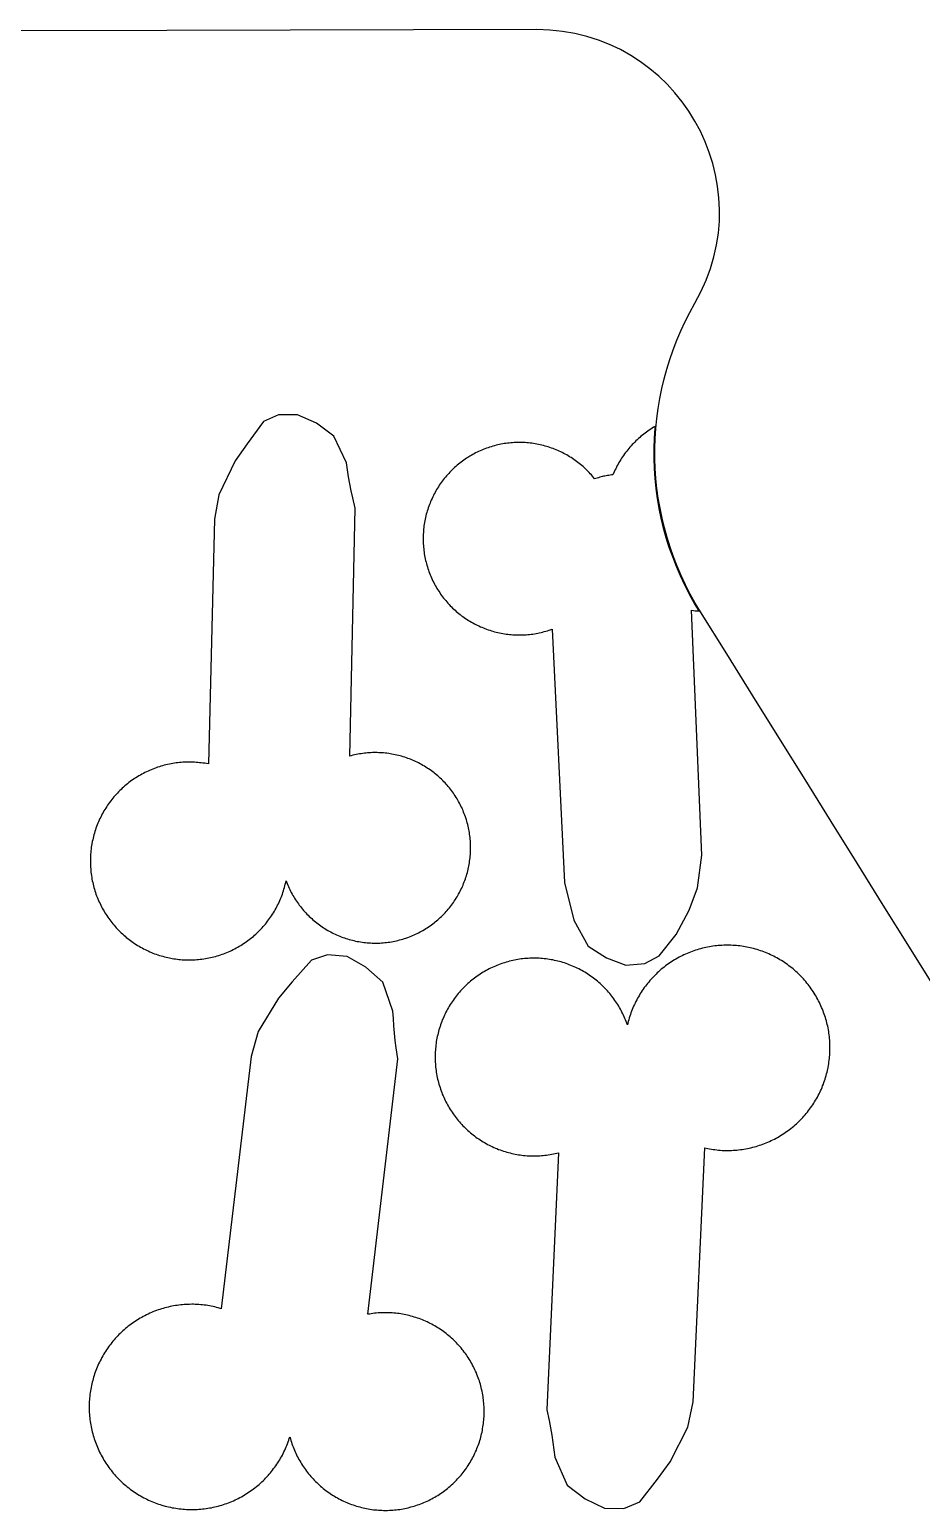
# Model space of a CAD drawing. Extents: x -246 to 246, y -104 to 199.
# Drawn here: x -41.58 to -30, y 136.52 to 155.75 of the extents above; entities that cross this region are included whole.
import ezdxf

# ---------------------------------------------------------------- set-up
doc = ezdxf.new("R2010")
doc.units = 0
doc.layers.add('Add_Red', color=1, linetype='Continuous')
doc.layers.add('Outline_Red', color=1, linetype='Continuous')

msp = doc.modelspace()

# ---------------------------------------------------------------- linework, layer by layer
at = {"layer": 'Add_Red'}
for points in [[(-39.477, 143.67), (-39.455, 143.671), (-39.433, 143.672), (-39.41, 143.674), (-39.388, 143.676), (-39.366, 143.678), (-39.343, 143.681), (-39.321, 143.684), (-39.299, 143.687), (-39.277, 143.691), (-39.255, 143.695), (-39.233, 143.7), (-39.211, 143.705), (-39.189, 143.71), (-39.168, 143.716), (-39.146, 143.722), (-39.125, 143.729), (-39.103, 143.736), (-39.082, 143.743), (-39.061, 143.751), (-39.04, 143.759), (-39.019, 143.767), (-38.999, 143.776), (-38.978, 143.785), (-38.958, 143.794), (-38.938, 143.804), (-38.918, 143.814), (-38.898, 143.825), (-38.878, 143.836), (-38.859, 143.847), (-38.84, 143.858), (-38.821, 143.87), (-38.802, 143.882), (-38.783, 143.895), (-38.765, 143.908), (-38.747, 143.921), (-38.729, 143.934), (-38.711, 143.948), (-38.694, 143.962), (-38.676, 143.976), (-38.659, 143.991), (-38.643, 144.006), (-38.626, 144.021), (-38.61, 144.037), (-38.594, 144.053), (-38.579, 144.069), (-38.563, 144.085), (-38.548, 144.102), (-38.534, 144.119), (-38.519, 144.136), (-38.505, 144.153), (-38.491, 144.171), (-38.478, 144.189), (-38.465, 144.207), (-38.452, 144.225), (-38.439, 144.244), (-38.427, 144.263), (-38.415, 144.282), (-38.403, 144.301), (-38.392, 144.32), (-38.381, 144.34), (-38.371, 144.36), (-38.361, 144.38), (-38.351, 144.4), (-38.341, 144.42), (-38.332, 144.44), (-38.323, 144.461), (-38.315, 144.482), (-38.307, 144.503), (-38.299, 144.524), (-38.292, 144.545), (-38.285, 144.566), (-38.278, 144.588), (-38.272, 144.609), (-38.266, 144.631), (-38.261, 144.653), (-38.256, 144.674), (-38.251, 144.696), (-38.238, 144.662), (-38.229, 144.642), (-38.221, 144.622), (-38.212, 144.602), (-38.202, 144.583), (-38.193, 144.563), (-38.183, 144.544), (-38.173, 144.525), (-38.162, 144.507), (-38.151, 144.488), (-38.14, 144.47), (-38.128, 144.451), (-38.116, 144.433), (-38.104, 144.416), (-38.091, 144.398), (-38.079, 144.381), (-38.065, 144.363), (-38.052, 144.347), (-38.038, 144.33), (-38.024, 144.313), (-38.01, 144.297), (-37.995, 144.281), (-37.98, 144.266), (-37.965, 144.25), (-37.95, 144.235), (-37.934, 144.22), (-37.918, 144.206), (-37.902, 144.191), (-37.886, 144.177), (-37.869, 144.164), (-37.852, 144.15), (-37.835, 144.137), (-37.818, 144.124), (-37.8, 144.112), (-37.782, 144.099), (-37.764, 144.088), (-37.746, 144.076), (-37.728, 144.065), (-37.709, 144.054), (-37.69, 144.043), (-37.671, 144.033), (-37.652, 144.023), (-37.633, 144.013), (-37.613, 144.004), (-37.594, 143.995), (-37.574, 143.986), (-37.554, 143.978), (-37.534, 143.97), (-37.514, 143.963), (-37.493, 143.955), (-37.473, 143.949), (-37.452, 143.942), (-37.432, 143.936), (-37.411, 143.93), (-37.39, 143.925), (-37.369, 143.92), (-37.348, 143.915), (-37.327, 143.911), (-37.305, 143.907), (-37.284, 143.903), (-37.263, 143.9), (-37.241, 143.897), (-37.22, 143.895), (-37.198, 143.893), (-37.177, 143.891), (-37.155, 143.89), (-37.134, 143.889), (-37.112, 143.888), (-37.091, 143.888), (-37.053, 143.889), (-37.032, 143.889), (-37.01, 143.891), (-36.988, 143.892), (-36.967, 143.894), (-36.945, 143.897), (-36.924, 143.899), (-36.903, 143.902), (-36.881, 143.906), (-36.86, 143.91), (-36.839, 143.914), (-36.818, 143.918), (-36.797, 143.923), (-36.776, 143.929), (-36.755, 143.934), (-36.734, 143.94), (-36.714, 143.947), (-36.693, 143.954), (-36.667, 143.963), (-36.647, 143.97), (-36.627, 143.978), (-36.607, 143.986), (-36.587, 143.995), (-36.568, 144.004), (-36.548, 144.013), (-36.529, 144.023), (-36.51, 144.033), (-36.491, 144.043), (-36.472, 144.054), (-36.453, 144.065), (-36.435, 144.076), (-36.417, 144.088), (-36.399, 144.099), (-36.381, 144.112), (-36.363, 144.124), (-36.346, 144.137), (-36.329, 144.15), (-36.312, 144.164), (-36.295, 144.177), (-36.279, 144.191), (-36.263, 144.206), (-36.247, 144.22), (-36.231, 144.235), (-36.216, 144.25), (-36.201, 144.266), (-36.186, 144.281), (-36.171, 144.297), (-36.157, 144.313), (-36.143, 144.33), (-36.129, 144.347), (-36.116, 144.363), (-36.103, 144.381), (-36.09, 144.398), (-36.077, 144.416), (-36.065, 144.433), (-36.053, 144.451), (-36.041, 144.47), (-36.03, 144.488), (-36.019, 144.507), (-36.009, 144.525), (-35.998, 144.544), (-35.988, 144.563), (-35.979, 144.583), (-35.969, 144.602), (-35.96, 144.622), (-35.952, 144.642), (-35.944, 144.662), (-35.936, 144.682), (-35.928, 144.702), (-35.921, 144.722), (-35.914, 144.743), (-35.908, 144.763), (-35.901, 144.784), (-35.896, 144.805), (-35.89, 144.826), (-35.885, 144.847), (-35.881, 144.868), (-35.876, 144.889), (-35.872, 144.91), (-35.869, 144.932), (-35.866, 144.953), (-35.863, 144.974), (-35.86, 144.996), (-35.858, 145.017), (-35.857, 145.039), (-35.855, 145.06), (-35.854, 145.082), (-35.854, 145.103), (-35.853, 145.125), (-35.854, 145.151), (-35.854, 145.172), (-35.855, 145.194), (-35.857, 145.216), (-35.859, 145.237), (-35.861, 145.259), (-35.863, 145.28), (-35.866, 145.301), (-35.869, 145.323), (-35.873, 145.344), (-35.877, 145.365), (-35.881, 145.386), (-35.886, 145.407), (-35.891, 145.428), (-35.897, 145.449), (-35.903, 145.47), (-35.909, 145.491), (-35.921, 145.528), (-35.928, 145.548), (-35.936, 145.568), (-35.944, 145.588), (-35.952, 145.608), (-35.96, 145.628), (-35.969, 145.648), (-35.979, 145.667), (-35.988, 145.687), (-35.998, 145.706), (-36.009, 145.725), (-36.019, 145.744), (-36.03, 145.762), (-36.041, 145.781), (-36.053, 145.799), (-36.065, 145.817), (-36.077, 145.835), (-36.09, 145.852), (-36.103, 145.869), (-36.116, 145.887), (-36.129, 145.904), (-36.143, 145.92), (-36.157, 145.937), (-36.171, 145.953), (-36.186, 145.969), (-36.201, 145.984), (-36.216, 146), (-36.231, 146.015), (-36.247, 146.03), (-36.263, 146.044), (-36.279, 146.059), (-36.295, 146.073), (-36.312, 146.086), (-36.329, 146.1), (-36.346, 146.113), (-36.363, 146.126), (-36.381, 146.138), (-36.399, 146.151), (-36.417, 146.162), (-36.435, 146.174), (-36.453, 146.185), (-36.472, 146.196), (-36.491, 146.207), (-36.51, 146.217), (-36.529, 146.227), (-36.548, 146.237), (-36.568, 146.246), (-36.587, 146.255), (-36.607, 146.264), (-36.627, 146.272), (-36.647, 146.28), (-36.667, 146.287), (-36.688, 146.295), (-36.708, 146.302), (-36.729, 146.308), (-36.75, 146.314), (-36.77, 146.32), (-36.791, 146.325), (-36.812, 146.33), (-36.833, 146.335), (-36.855, 146.339), (-36.876, 146.343), (-36.897, 146.347), (-36.918, 146.35), (-36.94, 146.353), (-36.961, 146.355), (-36.983, 146.357), (-37.004, 146.359), (-37.026, 146.36), (-37.047, 146.361), (-37.069, 146.362), (-37.091, 146.362), (-37.126, 146.362), (-37.148, 146.361), (-37.169, 146.36), (-37.191, 146.358), (-37.213, 146.356), (-37.234, 146.354), (-37.255, 146.351), (-37.277, 146.348), (-37.298, 146.345), (-37.319, 146.341), (-37.341, 146.337), (-37.362, 146.332), (-37.383, 146.327), (-37.404, 146.322), (-37.424, 146.316), (-37.352, 149.535), (-37.384, 149.67), (-37.404, 149.76), (-37.422, 149.85), (-37.439, 149.941), (-37.454, 150.032), (-37.467, 150.123), (-37.629, 150.473), (-37.857, 150.638), (-38.104, 150.75), (-38.347, 150.747), (-38.542, 150.66), (-38.757, 150.37), (-38.911, 150.15), (-39.123, 149.71), (-39.181, 149.392), (-39.257, 146.214), (-39.286, 146.219), (-39.308, 146.223), (-39.33, 146.226), (-39.353, 146.229), (-39.375, 146.231), (-39.397, 146.234), (-39.42, 146.235), (-39.442, 146.237), (-39.464, 146.238), (-39.487, 146.238), (-39.509, 146.238), (-39.545, 146.238), (-39.567, 146.237), (-39.59, 146.236), (-39.612, 146.234), (-39.634, 146.232), (-39.657, 146.23), (-39.679, 146.227), (-39.701, 146.224), (-39.723, 146.22), (-39.745, 146.217), (-39.767, 146.212), (-39.789, 146.208), (-39.811, 146.202), (-39.833, 146.197), (-39.854, 146.191), (-39.876, 146.185), (-39.897, 146.178), (-39.919, 146.171), (-39.94, 146.164), (-39.961, 146.156), (-39.982, 146.148), (-40.003, 146.14), (-40.023, 146.131), (-40.044, 146.122), (-40.064, 146.112), (-40.084, 146.103), (-40.104, 146.092), (-40.124, 146.082), (-40.143, 146.071), (-40.163, 146.06), (-40.182, 146.048), (-40.201, 146.036), (-40.22, 146.024), (-40.238, 146.011), (-40.257, 145.998), (-40.275, 145.985), (-40.293, 145.972), (-40.31, 145.958), (-40.328, 145.944), (-40.345, 145.929), (-40.362, 145.915), (-40.378, 145.9), (-40.395, 145.884), (-40.411, 145.869), (-40.427, 145.853), (-40.442, 145.837), (-40.457, 145.82), (-40.472, 145.804), (-40.487, 145.787), (-40.501, 145.769), (-40.516, 145.752), (-40.529, 145.734), (-40.543, 145.716), (-40.556, 145.698), (-40.569, 145.68), (-40.581, 145.661), (-40.593, 145.642), (-40.605, 145.623), (-40.617, 145.604), (-40.628, 145.585), (-40.639, 145.565), (-40.649, 145.545), (-40.659, 145.525), (-40.669, 145.505), (-40.679, 145.485), (-40.688, 145.464), (-40.696, 145.444), (-40.705, 145.423), (-40.713, 145.402), (-40.72, 145.381), (-40.728, 145.36), (-40.735, 145.338), (-40.741, 145.317), (-40.747, 145.295), (-40.753, 145.274), (-40.758, 145.252), (-40.763, 145.23), (-40.768, 145.208), (-40.774, 145.177), (-40.778, 145.155), (-40.781, 145.133), (-40.784, 145.111), (-40.786, 145.088), (-40.788, 145.066), (-40.79, 145.044), (-40.792, 145.021), (-40.793, 144.999), (-40.793, 144.977), (-40.793, 144.954), (-40.793, 144.92), (-40.792, 144.898), (-40.791, 144.876), (-40.789, 144.853), (-40.787, 144.831), (-40.785, 144.809), (-40.782, 144.786), (-40.779, 144.764), (-40.776, 144.742), (-40.772, 144.72), (-40.768, 144.698), (-40.763, 144.676), (-40.758, 144.654), (-40.752, 144.632), (-40.747, 144.611), (-40.74, 144.589), (-40.734, 144.568), (-40.727, 144.547), (-40.72, 144.525), (-40.712, 144.504), (-40.704, 144.483), (-40.696, 144.463), (-40.687, 144.442), (-40.678, 144.421), (-40.668, 144.401), (-40.658, 144.381), (-40.648, 144.361), (-40.638, 144.341), (-40.627, 144.322), (-40.616, 144.302), (-40.604, 144.283), (-40.592, 144.264), (-40.58, 144.245), (-40.567, 144.227), (-40.555, 144.208), (-40.541, 144.19), (-40.528, 144.172), (-40.514, 144.155), (-40.5, 144.137), (-40.486, 144.12), (-40.471, 144.103), (-40.456, 144.086), (-40.441, 144.07), (-40.425, 144.054), (-40.409, 144.038), (-40.393, 144.023), (-40.377, 144.007), (-40.36, 143.992), (-40.343, 143.978), (-40.326, 143.963), (-40.308, 143.949), (-40.291, 143.935), (-40.273, 143.922), (-40.255, 143.909), (-40.236, 143.896), (-40.218, 143.883), (-40.199, 143.871), (-40.18, 143.859), (-40.161, 143.848), (-40.141, 143.836), (-40.122, 143.826), (-40.102, 143.815), (-40.082, 143.805), (-40.062, 143.795), (-40.042, 143.786), (-40.021, 143.776), (-40, 143.768), (-39.98, 143.759), (-39.959, 143.751), (-39.938, 143.744), (-39.916, 143.736), (-39.895, 143.729), (-39.874, 143.723), (-39.852, 143.717), (-39.83, 143.711), (-39.809, 143.705), (-39.787, 143.7), (-39.765, 143.696), (-39.732, 143.689), (-39.71, 143.686), (-39.688, 143.682), (-39.666, 143.68), (-39.643, 143.677), (-39.621, 143.675), (-39.599, 143.673), (-39.576, 143.672), (-39.554, 143.671), (-39.532, 143.67), (-39.509, 143.67), (-39.477, 143.67)], [(-33.592, 143.622), (-33.403, 143.721), (-33.183, 144.002), (-33.015, 144.318), (-32.907, 144.606), (-32.848, 145.03), (-32.982, 148.21), (-32.96, 148.207), (-32.937, 148.205), (-32.915, 148.203), (-32.893, 148.201), (-32.884, 148.201), (-32.944, 148.299), (-33.009, 148.417), (-33.07, 148.536), (-33.128, 148.656), (-33.18, 148.778), (-33.228, 148.902), (-33.272, 149.026), (-33.311, 149.151), (-33.346, 149.278), (-33.377, 149.405), (-33.403, 149.533), (-33.425, 149.663), (-33.443, 149.792), (-33.456, 149.921), (-33.465, 150.052), (-33.47, 150.182), (-33.47, 150.312), (-33.466, 150.443), (-33.458, 150.573), (-33.456, 150.598), (-33.456, 150.598), (-33.476, 150.586), (-33.495, 150.575), (-33.514, 150.562), (-33.532, 150.55), (-33.551, 150.537), (-33.569, 150.524), (-33.587, 150.511), (-33.605, 150.497), (-33.622, 150.483), (-33.64, 150.469), (-33.657, 150.455), (-33.674, 150.44), (-33.69, 150.425), (-33.706, 150.409), (-33.722, 150.393), (-33.738, 150.377), (-33.754, 150.361), (-33.769, 150.345), (-33.784, 150.328), (-33.798, 150.311), (-33.812, 150.293), (-33.826, 150.276), (-33.84, 150.258), (-33.853, 150.24), (-33.866, 150.222), (-33.879, 150.203), (-33.892, 150.184), (-33.904, 150.166), (-33.915, 150.146), (-33.927, 150.127), (-33.938, 150.108), (-33.949, 150.088), (-33.959, 150.068), (-33.969, 150.048), (-33.979, 150.028), (-33.988, 150.007), (-34.004, 149.968), (-34.022, 149.967), (-34.039, 149.965), (-34.056, 149.962), (-34.074, 149.96), (-34.091, 149.957), (-34.108, 149.953), (-34.125, 149.95), (-34.142, 149.946), (-34.159, 149.942), (-34.176, 149.937), (-34.193, 149.932), (-34.21, 149.927), (-34.242, 149.917), (-34.256, 149.934), (-34.27, 149.95), (-34.284, 149.967), (-34.299, 149.983), (-34.314, 149.999), (-34.329, 150.015), (-34.344, 150.03), (-34.36, 150.045), (-34.376, 150.06), (-34.392, 150.075), (-34.408, 150.089), (-34.425, 150.103), (-34.442, 150.117), (-34.459, 150.13), (-34.477, 150.143), (-34.494, 150.156), (-34.512, 150.169), (-34.53, 150.181), (-34.548, 150.193), (-34.567, 150.204), (-34.586, 150.216), (-34.604, 150.227), (-34.624, 150.237), (-34.643, 150.247), (-34.662, 150.257), (-34.682, 150.267), (-34.702, 150.276), (-34.721, 150.285), (-34.742, 150.294), (-34.762, 150.302), (-34.782, 150.31), (-34.803, 150.317), (-34.823, 150.324), (-34.844, 150.331), (-34.865, 150.337), (-34.886, 150.343), (-34.907, 150.349), (-34.928, 150.354), (-34.949, 150.359), (-34.971, 150.364), (-34.992, 150.368), (-35.013, 150.372), (-35.035, 150.375), (-35.057, 150.378), (-35.078, 150.381), (-35.1, 150.383), (-35.122, 150.385), (-35.143, 150.387), (-35.165, 150.388), (-35.187, 150.389), (-35.22, 150.389), (-35.242, 150.389), (-35.264, 150.388), (-35.286, 150.387), (-35.308, 150.386), (-35.329, 150.384), (-35.351, 150.382), (-35.373, 150.38), (-35.394, 150.377), (-35.416, 150.374), (-35.437, 150.37), (-35.459, 150.366), (-35.48, 150.362), (-35.502, 150.357), (-35.523, 150.352), (-35.544, 150.346), (-35.565, 150.341), (-35.586, 150.334), (-35.607, 150.328), (-35.627, 150.321), (-35.648, 150.314), (-35.668, 150.306), (-35.689, 150.298), (-35.709, 150.29), (-35.729, 150.281), (-35.749, 150.272), (-35.768, 150.263), (-35.788, 150.253), (-35.807, 150.243), (-35.826, 150.232), (-35.845, 150.222), (-35.864, 150.21), (-35.888, 150.196), (-35.906, 150.184), (-35.924, 150.172), (-35.942, 150.16), (-35.96, 150.147), (-35.977, 150.134), (-35.994, 150.12), (-36.011, 150.107), (-36.028, 150.093), (-36.045, 150.079), (-36.061, 150.064), (-36.077, 150.049), (-36.093, 150.034), (-36.108, 150.019), (-36.123, 150.003), (-36.138, 149.987), (-36.153, 149.971), (-36.167, 149.955), (-36.181, 149.938), (-36.195, 149.921), (-36.209, 149.904), (-36.222, 149.887), (-36.235, 149.869), (-36.247, 149.851), (-36.26, 149.833), (-36.272, 149.815), (-36.283, 149.797), (-36.295, 149.778), (-36.306, 149.759), (-36.316, 149.74), (-36.327, 149.721), (-36.336, 149.701), (-36.346, 149.682), (-36.355, 149.662), (-36.364, 149.642), (-36.373, 149.622), (-36.381, 149.602), (-36.389, 149.582), (-36.397, 149.561), (-36.404, 149.541), (-36.411, 149.52), (-36.417, 149.499), (-36.423, 149.478), (-36.429, 149.457), (-36.434, 149.436), (-36.439, 149.415), (-36.444, 149.393), (-36.448, 149.372), (-36.452, 149.351), (-36.456, 149.329), (-36.459, 149.307), (-36.461, 149.286), (-36.464, 149.264), (-36.466, 149.242), (-36.467, 149.221), (-36.469, 149.199), (-36.469, 149.177), (-36.47, 149.139), (-36.47, 149.118), (-36.469, 149.096), (-36.468, 149.074), (-36.467, 149.052), (-36.465, 149.031), (-36.463, 149.009), (-36.461, 148.987), (-36.458, 148.966), (-36.455, 148.944), (-36.451, 148.923), (-36.447, 148.901), (-36.443, 148.88), (-36.438, 148.858), (-36.433, 148.837), (-36.427, 148.816), (-36.422, 148.795), (-36.415, 148.774), (-36.409, 148.753), (-36.402, 148.733), (-36.395, 148.712), (-36.387, 148.692), (-36.379, 148.671), (-36.371, 148.651), (-36.362, 148.631), (-36.353, 148.611), (-36.343, 148.59), (-36.333, 148.571), (-36.323, 148.551), (-36.312, 148.532), (-36.302, 148.513), (-36.291, 148.494), (-36.279, 148.476), (-36.267, 148.457), (-36.255, 148.439), (-36.243, 148.421), (-36.23, 148.404), (-36.217, 148.386), (-36.204, 148.369), (-36.19, 148.352), (-36.176, 148.335), (-36.162, 148.318), (-36.148, 148.302), (-36.133, 148.286), (-36.118, 148.27), (-36.103, 148.255), (-36.087, 148.239), (-36.071, 148.224), (-36.055, 148.21), (-36.039, 148.195), (-36.022, 148.181), (-36.005, 148.167), (-35.988, 148.154), (-35.971, 148.14), (-35.953, 148.128), (-35.936, 148.115), (-35.918, 148.103), (-35.899, 148.091), (-35.881, 148.079), (-35.862, 148.068), (-35.844, 148.056), (-35.825, 148.046), (-35.805, 148.035), (-35.786, 148.025), (-35.767, 148.016), (-35.747, 148.006), (-35.727, 147.997), (-35.707, 147.989), (-35.687, 147.98), (-35.667, 147.972), (-35.646, 147.965), (-35.626, 147.957), (-35.605, 147.951), (-35.584, 147.944), (-35.563, 147.938), (-35.542, 147.932), (-35.521, 147.927), (-35.5, 147.922), (-35.478, 147.917), (-35.457, 147.913), (-35.436, 147.909), (-35.414, 147.905), (-35.393, 147.902), (-35.371, 147.899), (-35.349, 147.897), (-35.328, 147.895), (-35.306, 147.893), (-35.284, 147.892), (-35.262, 147.891), (-35.22, 147.89), (-35.199, 147.89), (-35.177, 147.891), (-35.155, 147.892), (-35.133, 147.893), (-35.112, 147.895), (-35.09, 147.897), (-35.068, 147.899), (-35.047, 147.902), (-35.025, 147.905), (-35.003, 147.909), (-34.982, 147.913), (-34.961, 147.917), (-34.939, 147.922), (-34.918, 147.927), (-34.897, 147.933), (-34.876, 147.938), (-34.855, 147.945), (-34.834, 147.951), (-34.795, 147.965), (-34.632, 144.674), (-34.512, 144.186), (-34.328, 143.848), (-34.089, 143.698), (-33.835, 143.603), (-33.592, 143.622)], [(-33.657, 136.632), (-33.427, 136.928), (-33.262, 137.152), (-33.032, 137.604), (-32.964, 137.933), (-32.809, 141.228), (-32.772, 141.22), (-32.749, 141.216), (-32.726, 141.212), (-32.703, 141.209), (-32.68, 141.206), (-32.657, 141.203), (-32.634, 141.201), (-32.611, 141.199), (-32.587, 141.197), (-32.564, 141.196), (-32.541, 141.196), (-32.518, 141.196), (-32.488, 141.196), (-32.465, 141.197), (-32.441, 141.198), (-32.418, 141.199), (-32.395, 141.201), (-32.372, 141.204), (-32.349, 141.206), (-32.326, 141.209), (-32.303, 141.213), (-32.28, 141.217), (-32.257, 141.221), (-32.234, 141.226), (-32.211, 141.231), (-32.189, 141.237), (-32.166, 141.243), (-32.144, 141.249), (-32.122, 141.256), (-32.1, 141.263), (-32.078, 141.27), (-32.056, 141.278), (-32.034, 141.286), (-32.012, 141.295), (-31.991, 141.304), (-31.97, 141.313), (-31.948, 141.323), (-31.928, 141.333), (-31.907, 141.344), (-31.886, 141.355), (-31.866, 141.366), (-31.846, 141.377), (-31.826, 141.389), (-31.806, 141.402), (-31.786, 141.414), (-31.767, 141.427), (-31.748, 141.44), (-31.729, 141.454), (-31.71, 141.468), (-31.692, 141.482), (-31.674, 141.497), (-31.656, 141.512), (-31.638, 141.527), (-31.621, 141.542), (-31.604, 141.558), (-31.587, 141.574), (-31.571, 141.591), (-31.554, 141.607), (-31.538, 141.624), (-31.523, 141.641), (-31.508, 141.659), (-31.493, 141.677), (-31.478, 141.695), (-31.463, 141.713), (-31.449, 141.731), (-31.436, 141.75), (-31.422, 141.769), (-31.409, 141.788), (-31.396, 141.808), (-31.384, 141.828), (-31.372, 141.847), (-31.36, 141.868), (-31.349, 141.888), (-31.338, 141.908), (-31.327, 141.929), (-31.317, 141.95), (-31.307, 141.971), (-31.297, 141.992), (-31.288, 142.013), (-31.28, 142.035), (-31.271, 142.057), (-31.263, 142.079), (-31.255, 142.101), (-31.248, 142.123), (-31.241, 142.145), (-31.235, 142.167), (-31.229, 142.19), (-31.223, 142.212), (-31.218, 142.235), (-31.209, 142.274), (-31.205, 142.297), (-31.201, 142.32), (-31.198, 142.343), (-31.195, 142.366), (-31.192, 142.389), (-31.19, 142.412), (-31.188, 142.435), (-31.187, 142.458), (-31.186, 142.482), (-31.185, 142.505), (-31.185, 142.528), (-31.185, 142.556), (-31.186, 142.579), (-31.187, 142.602), (-31.188, 142.626), (-31.19, 142.649), (-31.193, 142.672), (-31.195, 142.695), (-31.198, 142.718), (-31.202, 142.741), (-31.206, 142.764), (-31.21, 142.787), (-31.215, 142.81), (-31.22, 142.832), (-31.226, 142.855), (-31.231, 142.877), (-31.238, 142.9), (-31.244, 142.922), (-31.252, 142.944), (-31.259, 142.966), (-31.267, 142.988), (-31.275, 143.01), (-31.284, 143.032), (-31.293, 143.053), (-31.302, 143.074), (-31.312, 143.095), (-31.322, 143.116), (-31.332, 143.137), (-31.343, 143.158), (-31.354, 143.178), (-31.366, 143.198), (-31.378, 143.218), (-31.39, 143.238), (-31.402, 143.258), (-31.415, 143.277), (-31.428, 143.296), (-31.442, 143.315), (-31.456, 143.334), (-31.47, 143.352), (-31.485, 143.37), (-31.5, 143.388), (-31.515, 143.406), (-31.53, 143.423), (-31.546, 143.44), (-31.562, 143.457), (-31.578, 143.474), (-31.595, 143.49), (-31.612, 143.506), (-31.629, 143.521), (-31.647, 143.537), (-31.664, 143.552), (-31.682, 143.567), (-31.701, 143.581), (-31.719, 143.595), (-31.738, 143.609), (-31.757, 143.622), (-31.776, 143.635), (-31.795, 143.648), (-31.815, 143.661), (-31.835, 143.673), (-31.855, 143.684), (-31.875, 143.696), (-31.896, 143.707), (-31.916, 143.718), (-31.937, 143.728), (-31.958, 143.738), (-31.98, 143.747), (-32.001, 143.757), (-32.022, 143.765), (-32.044, 143.774), (-32.066, 143.782), (-32.088, 143.79), (-32.11, 143.797), (-32.132, 143.804), (-32.154, 143.81), (-32.177, 143.817), (-32.199, 143.822), (-32.222, 143.828), (-32.263, 143.836), (-32.286, 143.841), (-32.309, 143.844), (-32.332, 143.848), (-32.355, 143.851), (-32.378, 143.854), (-32.401, 143.856), (-32.425, 143.858), (-32.448, 143.859), (-32.471, 143.86), (-32.494, 143.861), (-32.518, 143.861), (-32.543, 143.861), (-32.566, 143.86), (-32.59, 143.859), (-32.613, 143.857), (-32.636, 143.856), (-32.659, 143.853), (-32.682, 143.851), (-32.705, 143.848), (-32.728, 143.844), (-32.751, 143.84), (-32.774, 143.836), (-32.797, 143.831), (-32.82, 143.826), (-32.842, 143.821), (-32.865, 143.815), (-32.887, 143.809), (-32.909, 143.802), (-32.932, 143.795), (-32.954, 143.787), (-32.976, 143.78), (-32.997, 143.771), (-33.019, 143.763), (-33.04, 143.754), (-33.062, 143.745), (-33.083, 143.735), (-33.104, 143.725), (-33.125, 143.715), (-33.145, 143.704), (-33.166, 143.693), (-33.186, 143.681), (-33.206, 143.669), (-33.226, 143.657), (-33.245, 143.645), (-33.265, 143.632), (-33.284, 143.618), (-33.303, 143.605), (-33.321, 143.591), (-33.34, 143.577), (-33.358, 143.562), (-33.376, 143.548), (-33.394, 143.532), (-33.411, 143.517), (-33.428, 143.501), (-33.445, 143.485), (-33.462, 143.469), (-33.478, 143.452), (-33.494, 143.435), (-33.509, 143.418), (-33.525, 143.401), (-33.54, 143.383), (-33.555, 143.365), (-33.569, 143.347), (-33.583, 143.328), (-33.597, 143.31), (-33.611, 143.291), (-33.624, 143.271), (-33.636, 143.252), (-33.649, 143.232), (-33.661, 143.213), (-33.673, 143.192), (-33.684, 143.172), (-33.695, 143.152), (-33.706, 143.131), (-33.716, 143.11), (-33.726, 143.089), (-33.736, 143.068), (-33.745, 143.047), (-33.754, 143.025), (-33.763, 143.004), (-33.771, 142.982), (-33.778, 142.96), (-33.786, 142.938), (-33.793, 142.916), (-33.799, 142.893), (-33.805, 142.871), (-33.811, 142.848), (-33.817, 142.826), (-33.824, 142.848), (-33.832, 142.869), (-33.84, 142.89), (-33.849, 142.91), (-33.858, 142.931), (-33.867, 142.951), (-33.877, 142.971), (-33.887, 142.992), (-33.897, 143.011), (-33.908, 143.031), (-33.919, 143.051), (-33.93, 143.07), (-33.942, 143.089), (-33.954, 143.108), (-33.966, 143.127), (-33.979, 143.145), (-33.992, 143.163), (-34.005, 143.181), (-34.019, 143.199), (-34.033, 143.217), (-34.047, 143.234), (-34.062, 143.251), (-34.077, 143.268), (-34.092, 143.284), (-34.107, 143.3), (-34.123, 143.316), (-34.139, 143.332), (-34.155, 143.348), (-34.172, 143.363), (-34.188, 143.378), (-34.206, 143.392), (-34.223, 143.406), (-34.24, 143.42), (-34.258, 143.434), (-34.276, 143.447), (-34.294, 143.46), (-34.313, 143.473), (-34.332, 143.485), (-34.35, 143.497), (-34.37, 143.509), (-34.389, 143.52), (-34.408, 143.531), (-34.428, 143.542), (-34.448, 143.552), (-34.468, 143.562), (-34.488, 143.572), (-34.509, 143.581), (-34.529, 143.59), (-34.55, 143.599), (-34.571, 143.607), (-34.592, 143.615), (-34.613, 143.622), (-34.634, 143.63), (-34.655, 143.636), (-34.677, 143.643), (-34.698, 143.649), (-34.72, 143.654), (-34.742, 143.659), (-34.764, 143.664), (-34.786, 143.669), (-34.808, 143.673), (-34.83, 143.677), (-34.852, 143.68), (-34.874, 143.683), (-34.896, 143.685), (-34.919, 143.687), (-34.941, 143.689), (-34.963, 143.691), (-34.986, 143.692), (-35.008, 143.692), (-35.031, 143.692), (-35.062, 143.692), (-35.085, 143.691), (-35.107, 143.69), (-35.129, 143.689), (-35.152, 143.687), (-35.174, 143.684), (-35.196, 143.682), (-35.219, 143.679), (-35.241, 143.675), (-35.263, 143.671), (-35.285, 143.667), (-35.307, 143.662), (-35.328, 143.657), (-35.35, 143.652), (-35.372, 143.646), (-35.393, 143.64), (-35.415, 143.634), (-35.449, 143.622), (-35.47, 143.615), (-35.491, 143.607), (-35.512, 143.599), (-35.532, 143.59), (-35.553, 143.581), (-35.573, 143.572), (-35.593, 143.562), (-35.613, 143.552), (-35.633, 143.542), (-35.653, 143.531), (-35.672, 143.52), (-35.692, 143.509), (-35.711, 143.497), (-35.73, 143.485), (-35.748, 143.473), (-35.767, 143.46), (-35.785, 143.447), (-35.803, 143.434), (-35.821, 143.42), (-35.838, 143.406), (-35.856, 143.392), (-35.873, 143.378), (-35.89, 143.363), (-35.906, 143.348), (-35.922, 143.332), (-35.938, 143.316), (-35.954, 143.3), (-35.969, 143.284), (-35.985, 143.268), (-35.999, 143.251), (-36.014, 143.234), (-36.028, 143.217), (-36.042, 143.199), (-36.056, 143.181), (-36.069, 143.163), (-36.082, 143.145), (-36.095, 143.127), (-36.107, 143.108), (-36.119, 143.089), (-36.131, 143.07), (-36.142, 143.051), (-36.153, 143.031), (-36.164, 143.011), (-36.174, 142.992), (-36.184, 142.971), (-36.194, 142.951), (-36.203, 142.931), (-36.212, 142.91), (-36.221, 142.89), (-36.229, 142.869), (-36.237, 142.848), (-36.244, 142.827), (-36.251, 142.805), (-36.258, 142.784), (-36.265, 142.763), (-36.271, 142.741), (-36.276, 142.719), (-36.281, 142.697), (-36.286, 142.676), (-36.291, 142.654), (-36.295, 142.632), (-36.299, 142.61), (-36.302, 142.587), (-36.305, 142.565), (-36.307, 142.543), (-36.309, 142.521), (-36.311, 142.498), (-36.313, 142.476), (-36.314, 142.454), (-36.314, 142.431), (-36.314, 142.409), (-36.314, 142.367), (-36.313, 142.344), (-36.311, 142.322), (-36.31, 142.3), (-36.308, 142.277), (-36.305, 142.255), (-36.302, 142.233), (-36.299, 142.211), (-36.295, 142.189), (-36.291, 142.166), (-36.287, 142.145), (-36.282, 142.123), (-36.277, 142.101), (-36.271, 142.079), (-36.265, 142.058), (-36.258, 142.033), (-36.251, 142.012), (-36.244, 141.991), (-36.237, 141.97), (-36.229, 141.949), (-36.221, 141.928), (-36.212, 141.907), (-36.203, 141.887), (-36.194, 141.866), (-36.184, 141.846), (-36.174, 141.826), (-36.164, 141.806), (-36.153, 141.786), (-36.142, 141.767), (-36.131, 141.748), (-36.119, 141.729), (-36.107, 141.71), (-36.095, 141.691), (-36.082, 141.672), (-36.069, 141.654), (-36.056, 141.636), (-36.042, 141.618), (-36.028, 141.601), (-36.014, 141.584), (-35.999, 141.567), (-35.985, 141.55), (-35.969, 141.533), (-35.954, 141.517), (-35.938, 141.501), (-35.922, 141.485), (-35.906, 141.47), (-35.89, 141.455), (-35.873, 141.44), (-35.856, 141.425), (-35.838, 141.411), (-35.821, 141.397), (-35.803, 141.384), (-35.785, 141.37), (-35.767, 141.357), (-35.748, 141.345), (-35.73, 141.332), (-35.711, 141.32), (-35.692, 141.308), (-35.672, 141.297), (-35.653, 141.286), (-35.633, 141.275), (-35.613, 141.265), (-35.593, 141.255), (-35.573, 141.245), (-35.553, 141.236), (-35.532, 141.227), (-35.512, 141.219), (-35.491, 141.21), (-35.47, 141.203), (-35.449, 141.195), (-35.427, 141.188), (-35.406, 141.181), (-35.384, 141.175), (-35.363, 141.169), (-35.341, 141.163), (-35.319, 141.158), (-35.298, 141.153), (-35.276, 141.149), (-35.254, 141.145), (-35.231, 141.141), (-35.209, 141.138), (-35.187, 141.135), (-35.165, 141.132), (-35.143, 141.13), (-35.12, 141.128), (-35.098, 141.127), (-35.075, 141.126), (-35.053, 141.125), (-35.031, 141.125), (-35.001, 141.125), (-34.978, 141.126), (-34.956, 141.127), (-34.934, 141.129), (-34.911, 141.131), (-34.889, 141.133), (-34.867, 141.136), (-34.844, 141.139), (-34.822, 141.142), (-34.8, 141.146), (-34.778, 141.15), (-34.756, 141.155), (-34.734, 141.16), (-34.713, 141.165), (-34.865, 137.827), (-34.834, 137.687), (-34.816, 137.593), (-34.8, 137.499), (-34.784, 137.404), (-34.771, 137.309), (-34.759, 137.214), (-34.6, 136.848), (-34.367, 136.672), (-34.114, 136.549), (-33.861, 136.547), (-33.657, 136.632)], [(-36.931, 136.522), (-36.909, 136.523), (-36.886, 136.524), (-36.864, 136.526), (-36.841, 136.527), (-36.819, 136.53), (-36.797, 136.532), (-36.775, 136.535), (-36.753, 136.539), (-36.731, 136.543), (-36.709, 136.547), (-36.687, 136.552), (-36.665, 136.557), (-36.629, 136.566), (-36.607, 136.572), (-36.586, 136.578), (-36.564, 136.585), (-36.543, 136.592), (-36.522, 136.599), (-36.501, 136.607), (-36.48, 136.615), (-36.459, 136.624), (-36.439, 136.633), (-36.418, 136.642), (-36.398, 136.652), (-36.378, 136.662), (-36.358, 136.672), (-36.339, 136.683), (-36.319, 136.694), (-36.3, 136.705), (-36.281, 136.717), (-36.262, 136.729), (-36.243, 136.741), (-36.225, 136.754), (-36.206, 136.767), (-36.188, 136.78), (-36.171, 136.794), (-36.153, 136.808), (-36.136, 136.822), (-36.119, 136.837), (-36.102, 136.852), (-36.085, 136.867), (-36.069, 136.882), (-36.053, 136.898), (-36.038, 136.914), (-36.022, 136.93), (-36.007, 136.947), (-35.992, 136.963), (-35.978, 136.98), (-35.963, 136.998), (-35.949, 137.015), (-35.936, 137.033), (-35.922, 137.051), (-35.909, 137.069), (-35.897, 137.088), (-35.884, 137.106), (-35.872, 137.125), (-35.861, 137.144), (-35.849, 137.164), (-35.838, 137.183), (-35.828, 137.203), (-35.817, 137.223), (-35.807, 137.243), (-35.798, 137.263), (-35.788, 137.283), (-35.779, 137.304), (-35.771, 137.325), (-35.763, 137.346), (-35.755, 137.366), (-35.747, 137.388), (-35.74, 137.409), (-35.733, 137.43), (-35.727, 137.452), (-35.721, 137.473), (-35.715, 137.495), (-35.71, 137.517), (-35.705, 137.539), (-35.701, 137.561), (-35.697, 137.583), (-35.693, 137.605), (-35.69, 137.627), (-35.687, 137.649), (-35.684, 137.671), (-35.682, 137.694), (-35.68, 137.716), (-35.679, 137.738), (-35.678, 137.761), (-35.677, 137.783), (-35.677, 137.806), (-35.678, 137.846), (-35.679, 137.868), (-35.68, 137.891), (-35.682, 137.913), (-35.684, 137.935), (-35.686, 137.958), (-35.689, 137.98), (-35.692, 138.002), (-35.696, 138.024), (-35.7, 138.046), (-35.704, 138.068), (-35.71, 138.094), (-35.715, 138.116), (-35.721, 138.138), (-35.727, 138.159), (-35.733, 138.181), (-35.74, 138.202), (-35.747, 138.223), (-35.755, 138.245), (-35.763, 138.266), (-35.771, 138.286), (-35.779, 138.307), (-35.788, 138.328), (-35.798, 138.348), (-35.807, 138.368), (-35.817, 138.388), (-35.828, 138.408), (-35.838, 138.428), (-35.849, 138.447), (-35.861, 138.467), (-35.872, 138.486), (-35.884, 138.505), (-35.897, 138.523), (-35.909, 138.542), (-35.922, 138.56), (-35.936, 138.578), (-35.949, 138.596), (-35.963, 138.613), (-35.978, 138.631), (-35.992, 138.648), (-36.007, 138.664), (-36.022, 138.681), (-36.038, 138.697), (-36.053, 138.713), (-36.069, 138.729), (-36.085, 138.744), (-36.102, 138.759), (-36.119, 138.774), (-36.136, 138.789), (-36.153, 138.803), (-36.171, 138.817), (-36.188, 138.831), (-36.206, 138.844), (-36.225, 138.857), (-36.243, 138.87), (-36.262, 138.882), (-36.281, 138.894), (-36.3, 138.906), (-36.319, 138.917), (-36.339, 138.928), (-36.358, 138.939), (-36.378, 138.949), (-36.398, 138.959), (-36.418, 138.969), (-36.439, 138.978), (-36.459, 138.987), (-36.48, 138.996), (-36.501, 139.004), (-36.522, 139.012), (-36.543, 139.019), (-36.564, 139.026), (-36.586, 139.033), (-36.607, 139.039), (-36.629, 139.045), (-36.65, 139.051), (-36.672, 139.056), (-36.694, 139.061), (-36.716, 139.066), (-36.738, 139.07), (-36.76, 139.073), (-36.782, 139.077), (-36.804, 139.08), (-36.827, 139.082), (-36.849, 139.084), (-36.871, 139.086), (-36.894, 139.087), (-36.916, 139.088), (-36.939, 139.089), (-36.961, 139.089), (-36.989, 139.089), (-37.012, 139.088), (-37.034, 139.087), (-37.056, 139.086), (-37.079, 139.084), (-37.101, 139.082), (-37.123, 139.079), (-37.145, 139.076), (-37.168, 139.072), (-37.19, 139.069), (-36.8, 142.387), (-36.821, 142.529), (-36.832, 142.624), (-36.842, 142.719), (-36.851, 142.815), (-36.857, 142.91), (-36.862, 143.006), (-36.995, 143.383), (-37.215, 143.575), (-37.459, 143.715), (-37.711, 143.736), (-37.921, 143.665), (-38.171, 143.386), (-38.351, 143.174), (-38.613, 142.74), (-38.704, 142.417), (-39.093, 139.141), (-39.131, 139.152), (-39.154, 139.158), (-39.176, 139.164), (-39.199, 139.169), (-39.222, 139.173), (-39.245, 139.177), (-39.268, 139.181), (-39.291, 139.185), (-39.314, 139.188), (-39.337, 139.19), (-39.36, 139.193), (-39.383, 139.194), (-39.406, 139.196), (-39.43, 139.197), (-39.453, 139.198), (-39.476, 139.198), (-39.504, 139.197), (-39.527, 139.197), (-39.551, 139.196), (-39.574, 139.194), (-39.597, 139.192), (-39.62, 139.19), (-39.643, 139.187), (-39.666, 139.184), (-39.689, 139.181), (-39.712, 139.177), (-39.735, 139.172), (-39.758, 139.168), (-39.781, 139.162), (-39.803, 139.157), (-39.826, 139.151), (-39.848, 139.145), (-39.87, 139.138), (-39.892, 139.131), (-39.914, 139.124), (-39.936, 139.116), (-39.958, 139.108), (-39.98, 139.099), (-40.001, 139.09), (-40.022, 139.081), (-40.044, 139.071), (-40.065, 139.061), (-40.085, 139.05), (-40.106, 139.04), (-40.126, 139.028), (-40.147, 139.017), (-40.167, 139.005), (-40.186, 138.993), (-40.206, 138.98), (-40.225, 138.967), (-40.244, 138.954), (-40.263, 138.94), (-40.282, 138.927), (-40.3, 138.912), (-40.318, 138.898), (-40.336, 138.883), (-40.354, 138.868), (-40.371, 138.852), (-40.388, 138.836), (-40.405, 138.82), (-40.422, 138.804), (-40.438, 138.787), (-40.454, 138.77), (-40.47, 138.753), (-40.485, 138.736), (-40.5, 138.718), (-40.515, 138.7), (-40.529, 138.682), (-40.543, 138.663), (-40.557, 138.645), (-40.57, 138.626), (-40.584, 138.606), (-40.596, 138.587), (-40.609, 138.567), (-40.621, 138.547), (-40.633, 138.527), (-40.644, 138.507), (-40.655, 138.487), (-40.666, 138.466), (-40.676, 138.445), (-40.686, 138.424), (-40.695, 138.403), (-40.705, 138.381), (-40.714, 138.36), (-40.722, 138.338), (-40.73, 138.316), (-40.738, 138.294), (-40.745, 138.272), (-40.752, 138.25), (-40.763, 138.21), (-40.769, 138.187), (-40.775, 138.165), (-40.78, 138.142), (-40.784, 138.119), (-40.789, 138.096), (-40.792, 138.074), (-40.796, 138.051), (-40.799, 138.027), (-40.802, 138.004), (-40.804, 137.981), (-40.806, 137.958), (-40.807, 137.935), (-40.808, 137.912), (-40.809, 137.888), (-40.809, 137.865), (-40.809, 137.839), (-40.808, 137.816), (-40.807, 137.793), (-40.805, 137.77), (-40.804, 137.746), (-40.801, 137.723), (-40.799, 137.7), (-40.795, 137.677), (-40.792, 137.654), (-40.788, 137.631), (-40.784, 137.608), (-40.779, 137.585), (-40.774, 137.563), (-40.769, 137.54), (-40.763, 137.518), (-40.756, 137.495), (-40.75, 137.473), (-40.743, 137.451), (-40.735, 137.429), (-40.728, 137.407), (-40.719, 137.385), (-40.711, 137.363), (-40.702, 137.342), (-40.693, 137.321), (-40.683, 137.3), (-40.673, 137.279), (-40.662, 137.258), (-40.652, 137.237), (-40.64, 137.217), (-40.629, 137.197), (-40.617, 137.176), (-40.605, 137.157), (-40.592, 137.137), (-40.58, 137.118), (-40.566, 137.099), (-40.553, 137.08), (-40.539, 137.061), (-40.525, 137.043), (-40.51, 137.024), (-40.495, 137.006), (-40.48, 136.989), (-40.465, 136.971), (-40.449, 136.954), (-40.433, 136.937), (-40.417, 136.921), (-40.4, 136.905), (-40.383, 136.889), (-40.366, 136.873), (-40.348, 136.858), (-40.331, 136.843), (-40.313, 136.828), (-40.295, 136.813), (-40.276, 136.799), (-40.257, 136.785), (-40.238, 136.772), (-40.219, 136.759), (-40.2, 136.746), (-40.18, 136.734), (-40.16, 136.721), (-40.14, 136.71), (-40.12, 136.698), (-40.099, 136.687), (-40.079, 136.677), (-40.058, 136.666), (-40.037, 136.656), (-40.016, 136.647), (-39.994, 136.637), (-39.973, 136.629), (-39.951, 136.62), (-39.929, 136.612), (-39.908, 136.604), (-39.885, 136.597), (-39.863, 136.59), (-39.821, 136.578), (-39.799, 136.572), (-39.776, 136.567), (-39.753, 136.562), (-39.73, 136.557), (-39.708, 136.553), (-39.685, 136.549), (-39.662, 136.545), (-39.639, 136.542), (-39.615, 136.54), (-39.592, 136.538), (-39.569, 136.536), (-39.546, 136.534), (-39.523, 136.533), (-39.499, 136.533), (-39.476, 136.532), (-39.452, 136.533), (-39.429, 136.533), (-39.406, 136.534), (-39.383, 136.536), (-39.359, 136.538), (-39.336, 136.54), (-39.313, 136.542), (-39.29, 136.545), (-39.267, 136.549), (-39.244, 136.553), (-39.221, 136.557), (-39.199, 136.562), (-39.176, 136.567), (-39.153, 136.572), (-39.131, 136.578), (-39.108, 136.584), (-39.086, 136.591), (-39.064, 136.598), (-39.042, 136.605), (-39.02, 136.613), (-38.998, 136.621), (-38.976, 136.63), (-38.955, 136.639), (-38.934, 136.648), (-38.912, 136.658), (-38.891, 136.668), (-38.871, 136.678), (-38.85, 136.689), (-38.83, 136.7), (-38.809, 136.711), (-38.789, 136.723), (-38.77, 136.735), (-38.75, 136.748), (-38.731, 136.761), (-38.711, 136.774), (-38.692, 136.787), (-38.674, 136.801), (-38.655, 136.815), (-38.637, 136.83), (-38.619, 136.845), (-38.601, 136.86), (-38.584, 136.875), (-38.567, 136.891), (-38.55, 136.907), (-38.533, 136.923), (-38.517, 136.94), (-38.501, 136.957), (-38.485, 136.974), (-38.47, 136.991), (-38.455, 137.009), (-38.44, 137.027), (-38.426, 137.045), (-38.412, 137.064), (-38.398, 137.082), (-38.384, 137.101), (-38.371, 137.12), (-38.358, 137.14), (-38.346, 137.159), (-38.334, 137.179), (-38.322, 137.199), (-38.31, 137.219), (-38.299, 137.24), (-38.289, 137.261), (-38.278, 137.281), (-38.268, 137.302), (-38.258, 137.324), (-38.249, 137.345), (-38.24, 137.366), (-38.232, 137.388), (-38.224, 137.41), (-38.216, 137.432), (-38.209, 137.454), (-38.202, 137.476), (-38.195, 137.452), (-38.189, 137.43), (-38.182, 137.409), (-38.175, 137.388), (-38.167, 137.366), (-38.159, 137.346), (-38.151, 137.325), (-38.143, 137.304), (-38.134, 137.283), (-38.124, 137.263), (-38.115, 137.243), (-38.105, 137.223), (-38.094, 137.203), (-38.084, 137.183), (-38.073, 137.164), (-38.061, 137.144), (-38.05, 137.125), (-38.038, 137.106), (-38.025, 137.088), (-38.012, 137.069), (-37.999, 137.051), (-37.986, 137.033), (-37.972, 137.015), (-37.959, 136.998), (-37.944, 136.98), (-37.93, 136.963), (-37.915, 136.947), (-37.9, 136.93), (-37.884, 136.914), (-37.869, 136.898), (-37.853, 136.882), (-37.836, 136.867), (-37.82, 136.852), (-37.803, 136.837), (-37.786, 136.822), (-37.769, 136.808), (-37.751, 136.794), (-37.733, 136.78), (-37.715, 136.767), (-37.697, 136.754), (-37.679, 136.741), (-37.66, 136.729), (-37.641, 136.717), (-37.622, 136.705), (-37.603, 136.694), (-37.583, 136.683), (-37.564, 136.672), (-37.544, 136.662), (-37.524, 136.652), (-37.503, 136.642), (-37.483, 136.633), (-37.462, 136.624), (-37.442, 136.615), (-37.421, 136.607), (-37.4, 136.599), (-37.379, 136.592), (-37.358, 136.585), (-37.336, 136.578), (-37.315, 136.572), (-37.293, 136.566), (-37.271, 136.56), (-37.25, 136.555), (-37.228, 136.55), (-37.206, 136.545), (-37.184, 136.541), (-37.162, 136.538), (-37.14, 136.534), (-37.117, 136.531), (-37.095, 136.529), (-37.073, 136.527), (-37.05, 136.525), (-37.028, 136.524), (-37.006, 136.523), (-36.983, 136.522), (-36.961, 136.522), (-36.931, 136.522)]]:
    msp.add_lwpolyline(points, dxfattribs=at)
at = {"layer": 'Outline_Red'}
msp.add_lwpolyline([(-29.814, 143.293), (-30.153, 143.837), (-30.492, 144.381), (-30.831, 144.925), (-31.17, 145.469), (-31.509, 146.013), (-31.848, 146.557), (-32.187, 147.101), (-32.526, 147.645), (-32.865, 148.189), (-32.935, 148.304), (-33, 148.421), (-33.061, 148.54), (-33.118, 148.66), (-33.17, 148.782), (-33.218, 148.905), (-33.262, 149.029), (-33.301, 149.154), (-33.336, 149.28), (-33.367, 149.407), (-33.393, 149.535), (-33.415, 149.664), (-33.433, 149.793), (-33.446, 149.922), (-33.455, 150.052), (-33.46, 150.182), (-33.46, 150.312), (-33.456, 150.442), (-33.448, 150.572), (-33.435, 150.702), (-33.418, 150.831), (-33.396, 150.96), (-33.37, 151.088), (-33.34, 151.215), (-33.305, 151.342), (-33.266, 151.468), (-33.223, 151.593), (-33.175, 151.716), (-33.123, 151.838), (-33.067, 151.959), (-33.006, 152.078), (-32.941, 152.196), (-32.861, 152.345), (-32.793, 152.496), (-32.737, 152.648), (-32.692, 152.801), (-32.658, 152.955), (-32.635, 153.109), (-32.622, 153.263), (-32.62, 153.416), (-32.628, 153.568), (-32.645, 153.718), (-32.672, 153.866), (-32.708, 154.012), (-32.753, 154.155), (-32.807, 154.295), (-32.869, 154.431), (-32.94, 154.563), (-33.019, 154.69), (-33.106, 154.812), (-33.2, 154.929), (-33.301, 155.04), (-33.409, 155.144), (-33.524, 155.242), (-33.646, 155.332), (-33.774, 155.415), (-33.908, 155.49), (-34.048, 155.556), (-34.193, 155.613), (-34.343, 155.661), (-34.498, 155.699), (-34.658, 155.727), (-34.823, 155.744), (-34.992, 155.75), (-39.8, 155.739), (-44.608, 155.728)], dxfattribs=at)

doc.saveas('drawing.dxf')
